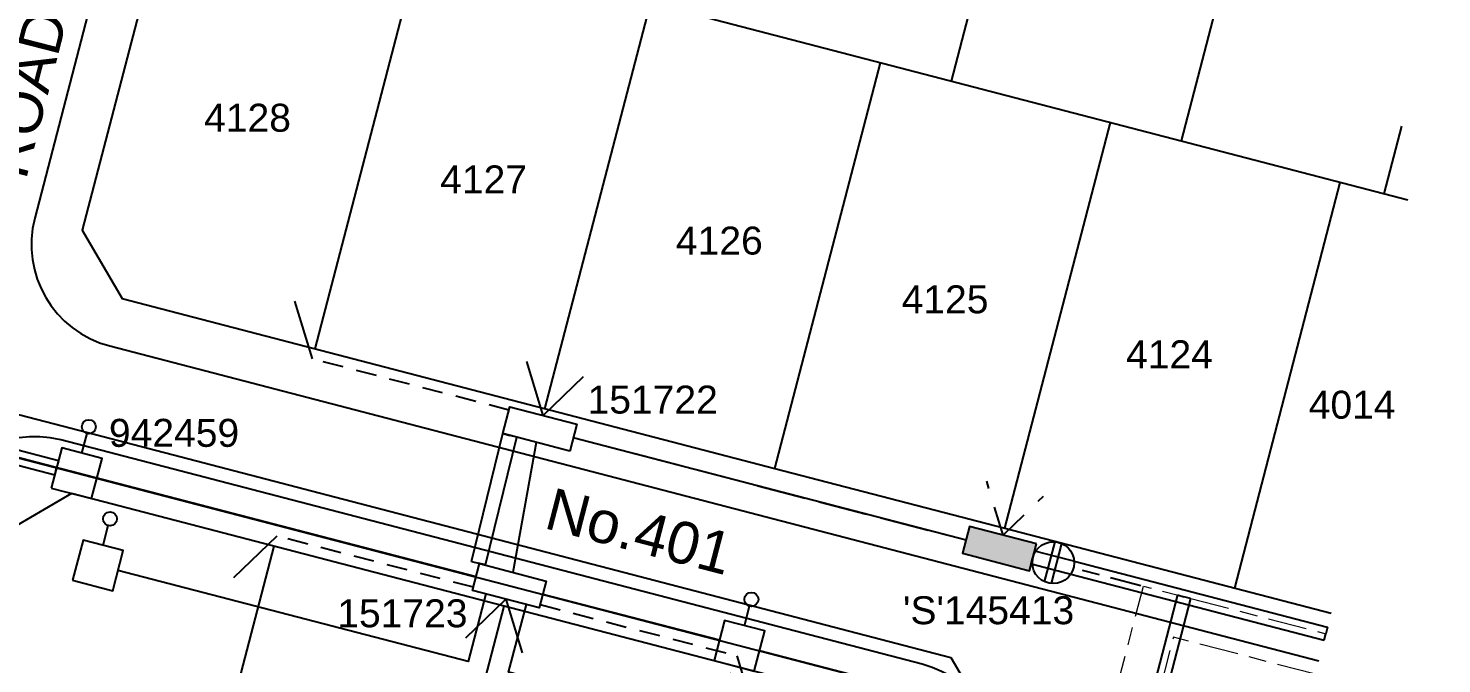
# Model space of a CAD drawing. Header units: metres. Extents: x 292331 to 292798, y 6234101 to 6234674.
# Drawn here: x 292674 to 292775.1, y 6234256.7 to 6234302.2 of the extents above; entities that cross this region are included whole.
import ezdxf
from ezdxf.enums import TextEntityAlignment as Align

# ---------------------------------------------------------------- set-up
doc = ezdxf.new("R2010")
doc.units = ezdxf.units.M
doc.header["$LTSCALE"] = 0.7
for name, pattern in [('Cable Exist OH', [1, 1, 0]), ('Cable Exist UG', [8.2, 4, -1.2, 1.8, -1.2]), ('Dash', [5, 3, -2]), ('IE Trench LV', [6.5, 5, -1.5])]:
    doc.linetypes.add(name, pattern=pattern)
doc.layers.get('0').update_dxf_attribs({"color": 6})
for name, color, linetype in [('_User Miscellaneous4', 7, 'Continuous'), ('_User Miscellaneous6', 7, 'Continuous'), ('_User Miscellaneous7', 150, 'Continuous'), ('_User Miscellaneous8', 7, 'Continuous'), ('_User_HV_Exist', 7, 'Continuous'), ('_User_LV_Exist', 7, 'Continuous'), ('Cadastre Developer_SP_EXT', 4, 'Continuous'), ('Cadastre Developer_SP_NEW', 4, 'Continuous'), ('Cadastre Roads_SP_NEW', 8, 'Continuous'), ('Duct_SP_NEW', 2, 'Continuous'), ('Equip_LV_NEW', 5, 'Continuous'), ('Mains_HV_NEW_U72', 2, 'Continuous'), ('Mains_LV_NEW_R6', 2, 'Continuous'), ('Mains_LV_NEW_T84', 2, 'Continuous'), ('Services_SP_NEW_UG', 2, 'Continuous'), ('SupportsUG_SP_LV_EXT', 7, 'Continuous'), ('SupportsUG_SP_LV_NEW', 2, 'Continuous'), ('SupportsUG_SP_LV_SL_NEW', 2, 'Continuous'), ('Trench_SP_NEW', 2, 'Continuous'), ('UG_Details_SP_MISC', 7, 'Continuous')]:
    doc.layers.add(name, color=color, linetype=linetype)
doc.layers.add('_User Miscellaneous5', color=7, linetype='Continuous', lineweight=35)
doc.layers.add('_User Notes', color=7, linetype='Continuous', plot=False)
doc.styles.add('ARIAL', font='arial.ttf', dxfattribs={"height": 2})
doc.styles.add('POLE_LABEL', font='arial.ttf')
doc.styles.add('SL_LABEL', font='arial.ttf')
doc.styles.get("Standard").update_dxf_attribs({"font": 'arial.ttf'})
doc.styles.add('style1', font='iso3098b.shx')
doc.linetypes.add('Cable New UG', pattern='A,8,-1,["x",style1,S=3.5,R=0,X=0.35,Y=-1],-3.5', length=12.5)
doc.linetypes.add('Cable Z', pattern='A,8,-1,["Z",Standard,S=2.5,R=0,X=0.35,Y=-1.25],-3.5', length=12.5)
doc.linetypes.add('IE Trench HV', pattern='A,8,-2,["/",style1,S=2.5,R=0,X=0.1,Y=-1],-4.5', length=14.5)

# ---------------------------------------------------------------- blocks, each defined once
blk = doc.blocks.new('*U72')
blk.add_wipeout([(-1.06, -0.44), (-1.18, -0.58), (-1.29, -0.74), (-1.37, -0.91), (-1.43, -1.08), (-1.48, -1.27), (-1.49, -1.45), (-1.49, -1.64), (-1.46, -1.83), (-1.41, -2.01), (-1.33, -2.18), (-1.24, -2.34), (-1.12, -2.49), (-0.99, -2.62), (-0.84, -2.74), (-0.68, -2.83), (-0.51, -2.91), (-0.33, -2.96), (-0.14, -2.99), (0.05, -2.99), (0.23, -2.98), (0.42, -2.93), (0.59, -2.87), (0.76, -2.79), (0.92, -2.68), (1.06, -2.56), (1.18, -2.42), (1.29, -2.26), (1.37, -2.09), (1.43, -1.92), (1.48, -1.73), (1.49, -1.55), (1.49, -1.36), (1.46, -1.17), (1.41, -0.99), (1.33, -0.82), (1.24, -0.66), (1.12, -0.51), (0.99, -0.38), (0.84, -0.26), (0.68, -0.17), (0.51, -0.09), (0.33, -0.04), (0.14, -0.01), (-0.05, -0.01), (-0.23, -0.02), (-0.42, -0.07), (-0.59, -0.13), (-0.76, -0.21), (-0.92, -0.32)])
for p, q in [((-1.48, -1.25), (1.48, -1.25)), ((-1.48, -1.75), (1.48, -1.75))]:
    blk.add_line(p, q)
blk.add_circle((0, -1.5), 1.5)
for tag, flags, p in [('ACTUAL_STATUS', 9, (1.5, 0)), ('CONSTRUCTED_VOLTAGE', 9, (1.5, -0.2)), ('OPERATING_VOLTAGE', 9, (1.5, -0.6)), ('ORIENTATION', 9, (1.5, -0.8)), ('STATE', 9, (1.5, -1)), ('NO_PHASES', 9, (1.5, -0.4)), ('SWITCH_TYPE', 9, (1.5, -1.2)), ('OWNED_BY', 9, (1.5, -1.8)), ('OPERATED_BY', 9, (1.5, -2)), ('USAGE', 9, (1.5, -1.4)), ('NOTES', 9, (1.5, -1.6)), ('TYPE', 9, (1.5, -2.6)), ('Z', 1, (1.5, -2.8)), ('MAINTAINED_BY', 9, (1.5, -2.2)), ('NUMBER_OF_PHASES', 9, (1.5, -2.4))]:
    blk.add_attdef(tag, text='', height=0.2, dxfattribs=dict(flags=flags)).set_placement(p, align=Align.MIDDLE_LEFT)
blk = doc.blocks.new('*U136')
blk.add_hatch(color=256).paths.add_polyline_path([(-2.12, -2.8), (-0.16, -2.52), (-0.85, 2.38), (-2.81, 2.1)])
blk.add_lwpolyline([(-0.16, -2.52), (-0.85, 2.38), (-2.81, 2.1), (-2.12, -2.8)], close=True)
for tag, p, flags in [('OWNED_BY', (0, 1.3), 9), ('STATE', (0, 1.1), 9), ('SUPPORT_TYPE', (0, 0.9), 9), ('USAGE', (0, 0.7), 9), ('LEGEND', (0, 0.5), 9), ('LOCATION', (0, 0.3), 9), ('NOTES', (0, 0.1), 9), ('PARENT', (0, -0.1), 9), ('STREETNAME', (0, -0.3), 9), ('SUBURB', (0, -0.5), 1)]:
    blk.add_attdef(tag, p, '', height=0.2, dxfattribs=dict(flags=flags))
at = {"layer": '_User Miscellaneous6', "style": 'ARIAL', "flags": 8}
blk.add_attdef('ASSET_NUM', text='', height=2, dxfattribs=at).set_placement((1.5, 7.5), align=Align.TOP_LEFT)
blk = doc.blocks.new('*U80')
at = {"layer": '_User Miscellaneous8', "color": 2}
blk.add_line((0, 0), (0, 1.45), dxfattribs=at)
blk.add_circle((0, 1.95), 0.5, dxfattribs=at)
for tag, p, flags in [('Z', (0, 0), 1), ('OPERATED_BY', (0, -9.61), 9)]:
    blk.add_attdef(tag, p, '', height=0.2, dxfattribs=dict(flags=flags))
at = {"style": 'SL_LABEL', "flags": 9}
blk.add_attdef('STREET_CODE', text='', height=0.2, dxfattribs=at).set_placement((0, -0.2), align=Align.MIDDLE_LEFT)
at = {"flags": 9}
for tag, p in [('CONSTRUCTED_VOLTAGE', (0, -0.4)), ('CONTROL_TYPE', (0, -0.6)), ('LANTERN_PURPOSE', (0, -0.8)), ('LANTERN_TYPE', (0, -1)), ('OPERATING_VOLTAGE', (0, -1.4)), ('ORIENTATION', (0, -1.6)), ('OWNED_BY', (0, -1.8)), ('STATE', (0, -2)), ('NO_PHASES', (0, -1.2)), ('CEXIST', (0, -2.4)), ('CNEW', (0, -2.6)), ('CNUMBER', (0, -2.8)), ('CREMOVE', (0, -3)), ('USAGE', (0, -2.2)), ('CREPLACE', (0, -3.2)), ('LKINGHEIGHT', (0, -3.4)), ('LBRACKET', (0, -3.6)), ('LBRACKETVOCAB', (0, -3.8)), ('LCATEGORY', (0, -4)), ('LCHARGE1', (0, -4.2)), ('LCHARGE1PERCENT', (0, -4.4)), ('LCHARGE2', (0, -4.6)), ('LCHARGE2PERCENT', (0, -4.8)), ('LCHARGE3', (0, -5)), ('LCHARGE3PERCENT', (0, -5.2)), ('LEXIST', (0, -5.4)), ('LLAMP', (0, -5.6)), ('LLAMPVOCAB', (0, -5.8)), ('LMAST', (0, -6)), ('LMASTVOCAB', (0, -6.2)), ('LNEW', (0, -6.4)), ('LANTNUMBER', (0, -6.6)), ('LOUTREACH', (0, -7)), ('LOUTREACHVOCAB', (0, -7.2)), ('LRATECODE', (0, -7.4)), ('LREMOVE', (0, -7.6)), ('LREPLACE', (0, -7.8)), ('LTYPE', (0, -8)), ('SUBURB', (0, -8.6)), ('STREETNAME', (0, -8.8)), ('LTYPEVOCAB', (0, -8.2)), ('LEGEND', (0, -8.4)), ('LOCATION', (0, -9)), ('NOTES', (0, -9.2)), ('MAINTAINED_BY', (0, -9.86))]:
    blk.add_attdef(tag, text='', height=0.2, dxfattribs=at).set_placement(p, align=Align.MIDDLE_LEFT)
at = {"layer": '_User Notes', "style": 'SL_LABEL', "flags": 8}
blk.add_attdef('ASSET_NUM', text='', height=2.5, dxfattribs=at).set_placement((2, 2), align=Align.MIDDLE_LEFT)
at = {"layer": '_User Notes', "flags": 8}
blk.add_attdef('LNUMBER', text='', height=2.5, dxfattribs=at).set_placement((1.2, -2.8), align=Align.MIDDLE_LEFT)
blk = doc.blocks.new('A$C1B2C29DD')
at = {"layer": 'Services_SP_NEW_UG', "color": 2, "flags": 128}
for points in [[(0, 0), (-2.1, 3.44)], [(0, 0), (2.1, 3.44)]]:
    blk.add_lwpolyline(points, dxfattribs=at)
blk = doc.blocks.new('*U143')
at = {"layer": 'Services_SP_NEW_UG', "color": 2, "flags": 128}
blk.add_lwpolyline([(-17, -0.75), (-19.25, 2.93)], dxfattribs=at)
at = {"layer": 'Services_SP_NEW_UG', "color": 2, "linetype": 'Dash', "ltscale": 0.7, "flags": 128}
blk.add_lwpolyline([(-2.47, -0.75), (-17, -0.75)], dxfattribs=at)
blk = doc.blocks.new('*U144')
at = {"layer": 'Services_SP_NEW_UG', "color": 2, "flags": 128}
blk.add_lwpolyline([(17, -0.75), (19.25, 2.93)], dxfattribs=at)
at = {"layer": 'Services_SP_NEW_UG', "color": 2, "linetype": 'Dash', "ltscale": 0.7, "flags": 128}
blk.add_lwpolyline([(2.47, -0.75), (17, -0.75)], dxfattribs=at)
blk = doc.blocks.new('*U79')
at = {"layer": '_User Miscellaneous7', "lineweight": -3}
blk.add_lwpolyline([(0, -3.03), (0, -1.58)], dxfattribs=at)
blk.add_lwpolyline([(-1.49, -6), (1.49, -6), (1.49, -3.03), (-1.49, -3.03)], close=True, dxfattribs=at)
blk.add_circle((0, -1.08), 0.5, dxfattribs=at)
at = {"layer": '_User Miscellaneous8', "color": 2, "lineweight": -3}
blk.add_lwpolyline([(-1.49, 0), (1.49, 0), (1.49, 2.97), (-1.49, 2.97)], close=True, dxfattribs=at)
at = {"style": 'POLE_LABEL', "flags": 9}
blk.add_attdef('STRUCTURE_PLANT_NUMBER', text='', height=0.2, dxfattribs=at).set_placement((1.64, 1.73), align=Align.MIDDLE_LEFT)
for tag, flags, p in [('STREET_CODE', 9, (1.64, 1.49)), ('OWNED_BY', 9, (1.64, 1.09)), ('COLUMN_TYPE', 9, (1.64, 1.29)), ('OPERATED_BY', 9, (1.64, 0.89)), ('STATE', 9, (1.64, 0.49)), ('MAINTAINED_BY', 9, (1.64, 0.69)), ('USAGE', 9, (1.64, 0.29)), ('LEGEND', 9, (1.64, 0.09)), ('SUBURB', 9, (1.64, -0.31)), ('STREETNAME', 9, (1.64, -0.51)), ('PARENT', 9, (1.64, -0.11)), ('LOCATION', 9, (1.64, -0.71)), ('NOTES', 9, (1.64, -0.91)), ('Z', 1, (1.64, -1.31)), ('LABEL_ALIGNMENT', 9, (1.64, -1.11))]:
    blk.add_attdef(tag, text='', height=0.2, dxfattribs=dict(flags=flags)).set_placement(p, align=Align.MIDDLE_LEFT)
at = {"layer": '_User Miscellaneous5', "style": 'ARIAL', "flags": 8}
blk.add_attdef('ASSET_NUM', text='', height=2, dxfattribs=at).set_placement((2, 3.49), align=Align.MIDDLE_LEFT)
blk = doc.blocks.new('*U147')
at = {"layer": '_User Miscellaneous7', "lineweight": -3}
blk.add_lwpolyline([(3.13, -3.02), (3.13, -1.57)], dxfattribs=at)
blk.add_lwpolyline([(1.65, -5.99), (4.62, -5.99), (4.62, -3.02), (1.65, -3.02)], close=True, dxfattribs=at)
blk.add_circle((3.13, -1.07), 0.5, dxfattribs=at)
at = {"layer": '_User Miscellaneous8', "color": 2, "lineweight": -3}
blk.add_lwpolyline([(-1.49, 0), (1.49, 0), (1.49, 2.97), (-1.49, 2.97)], close=True, dxfattribs=at)
at = {"style": 'POLE_LABEL', "flags": 9}
blk.add_attdef('STRUCTURE_PLANT_NUMBER', text='', height=0.2, dxfattribs=at).set_placement((1.64, 1.73), align=Align.MIDDLE_LEFT)
for tag, flags, p in [('STREET_CODE', 9, (1.64, 1.49)), ('OWNED_BY', 9, (1.64, 1.09)), ('COLUMN_TYPE', 9, (1.64, 1.29)), ('OPERATED_BY', 9, (1.64, 0.89)), ('STATE', 9, (1.64, 0.49)), ('MAINTAINED_BY', 9, (1.64, 0.69)), ('USAGE', 9, (1.64, 0.29)), ('LEGEND', 9, (1.64, 0.09)), ('SUBURB', 9, (1.64, -0.31)), ('STREETNAME', 9, (1.64, -0.51)), ('PARENT', 9, (1.64, -0.11)), ('LOCATION', 9, (1.64, -0.71)), ('NOTES', 9, (1.64, -0.91)), ('Z', 1, (1.64, -1.31)), ('LABEL_ALIGNMENT', 9, (1.64, -1.11))]:
    blk.add_attdef(tag, text='', height=0.2, dxfattribs=dict(flags=flags)).set_placement(p, align=Align.MIDDLE_LEFT)
at = {"layer": '_User Miscellaneous5', "style": 'ARIAL', "flags": 8}
blk.add_attdef('ASSET_NUM', text='', height=2, dxfattribs=at).set_placement((2, 3.49), align=Align.MIDDLE_LEFT)
blk = doc.blocks.new('*U151')
at = {"lineweight": -3}
blk.add_lwpolyline([(-2.48, 2.49), (2.47, 2.49), (2.47, 0.51), (-2.48, 0.51)], close=True, dxfattribs=at)
for tag, flags, p in [('STREET_CODE', 9, (1.5, 3.5)), ('OWNED_BY', 9, (1.5, 3.3)), ('OPERATED_BY', 9, (1.5, 3.1)), ('STATE', 9, (1.5, 2.7)), ('SUPPORT_TYPE', 9, (1.5, 2.5)), ('MAINTAINED_BY', 9, (1.5, 2.9)), ('USAGE', 9, (1.5, 2.3)), ('LEGEND', 9, (1.5, 2.1)), ('SUBURB', 9, (1.5, 1.7)), ('STREETNAME', 9, (1.5, 1.5)), ('PARENT', 9, (1.5, 1.9)), ('LOCATION', 9, (1.5, 1.3)), ('NOTES', 9, (1.5, 1.1)), ('Z', 1, (1.5, 0.9))]:
    blk.add_attdef(tag, text='', height=0.2, dxfattribs=dict(flags=flags)).set_placement(p, align=Align.MIDDLE_LEFT)
at = {"layer": '_User Miscellaneous4', "style": 'ARIAL', "flags": 8}
blk.add_attdef('ASSET_NUM', text='', height=2, dxfattribs=at).set_placement((2, 5.5), align=Align.MIDDLE_LEFT)
blk = doc.blocks.new('*U157')
at = {"lineweight": -3}
blk.add_lwpolyline([(-2.48, 2.49), (2.47, 2.49), (2.47, 0.51), (-2.48, 0.51)], close=True, dxfattribs=at)
for tag, flags, p in [('STREET_CODE', 9, (1.5, 3.5)), ('OWNED_BY', 9, (1.5, 3.3)), ('OPERATED_BY', 9, (1.5, 3.1)), ('STATE', 9, (1.5, 2.7)), ('SUPPORT_TYPE', 9, (1.5, 2.5)), ('MAINTAINED_BY', 9, (1.5, 2.9)), ('USAGE', 9, (1.5, 2.3)), ('LEGEND', 9, (1.5, 2.1)), ('SUBURB', 9, (1.5, 1.7)), ('STREETNAME', 9, (1.5, 1.5)), ('PARENT', 9, (1.5, 1.9)), ('LOCATION', 9, (1.5, 1.3)), ('NOTES', 9, (1.5, 1.1)), ('Z', 1, (1.5, 0.9))]:
    blk.add_attdef(tag, text='', height=0.2, dxfattribs=dict(flags=flags)).set_placement(p, align=Align.MIDDLE_LEFT)
at = {"layer": '_User Miscellaneous4', "style": 'ARIAL', "flags": 8}
blk.add_attdef('ASSET_NUM', text='', height=2, dxfattribs=at).set_placement((2, 5.5), align=Align.MIDDLE_LEFT)

msp = doc.modelspace()

# ---------------------------------------------------------------- linework, layer by layer
at = {"layer": '_User_HV_Exist', "color": 7, "linetype": 'Cable Exist UG', "lineweight": 0, "flags": 128}
msp.add_lwpolyline([(292766.11, 6234255.99), (292755.95, 6234258.64), (292751.45, 6234241.38), (292775.15, 6234235.21)], dxfattribs=at)
at = {"layer": '_User_LV_Exist', "color": 7, "linetype": 'Cable Exist UG', "flags": 128}
msp.add_lwpolyline([(292745.9, 6234264.35), (292753.61, 6234262.35)], dxfattribs=at)
at = {"layer": 'Cadastre Developer_SP_EXT', "color": 7}
for p, q in [((292764.07, 6234323.17), (292756.51, 6234294.14)), ((292771.03, 6234290.36), (292772.29, 6234295.2)), ((292756.51, 6234294.14), (292772.73, 6234289.92)), ((292760.34, 6234262.14), (292767.89, 6234291.18)), ((292743.88, 6234266.43), (292767.24, 6234260.35))]:
    msp.add_line(p, q, dxfattribs=at)
at = {"layer": 'Cadastre Developer_SP_NEW', "flags": 128}
msp.add_lwpolyline([(292716.66, 6234354.51), (292708.06, 6234347.83, 0.000409), (292707.97, 6234347.76, 0.075099), (292694.02, 6234333.07, 0.082921), (292684.43, 6234312.91, 0.005954), (292684.01, 6234311.35), (292677.86, 6234287.75), (292680.73, 6234282.87), (292727.43, 6234270.71)], format="xyb", dxfattribs=at)
for points in [[(292740.06, 6234298.42), (292748.25, 6234329.88)], [(292710.98, 6234274.99), (292721.03, 6234313.59), (292726.36, 6234324.06), (292726.36, 6234324.06)], [(292694.53, 6234279.28), (292702.09, 6234308.31)], [(292718.54, 6234304.03), (292756.51, 6234294.14)], [(292727.43, 6234270.71), (292734.99, 6234299.74)], [(292727.43, 6234270.71), (292734.99, 6234299.74)], [(292743.88, 6234266.43), (292751.44, 6234295.46)], [(292727.43, 6234270.71), (292743.88, 6234266.43)], [(292684.05, 6234236.12), (292691.61, 6234265.16)], [(292707.55, 6234193.85), (292702.14, 6234221.09), (292700.51, 6234231.84), (292708.06, 6234260.87)]]:
    msp.add_lwpolyline(points, dxfattribs=at)
msp.add_lwpolyline([(292672.22, 6234266.07), (292670.69, 6234260.21, 0.095251), (292669.04, 6234234.66, 0.017691), (292669.8, 6234229.93), (292682.87, 6234164.07), (292687.5, 6234160.91, -0.012827), (292692.94, 6234161.75), (292721.14, 6234165.34, -0.025139), (292731.88, 6234166.16), (292737.83, 6234166.31), (292741.32, 6234170.39), (292736.2, 6234210.6, -0.036935), (292735.56, 6234222.71, -0.058384), (292738.2, 6234241.66), (292739.96, 6234248.44), (292737.1, 6234253.31), (292677.1, 6234268.93)], format="xyb", close=True, dxfattribs=at)
at = {"layer": 'Duct_SP_NEW'}
for p, q in [((292676.17, 6234271.25), (292656.53, 6234276.38)), ((292675.9, 6234270.24), (292656.27, 6234275.37)), ((292705.72, 6234264.06), (292707.96, 6234273.21)), ((292706.73, 6234263.81), (292708.97, 6234272.96)), ((292707.96, 6234273.21), (292708.46, 6234273.08)), ((292708.97, 6234272.96), (292708.46, 6234273.08)), ((292675.9, 6234270.24), (292676.03, 6234270.75)), ((292676.17, 6234271.25), (292676.03, 6234270.75)), ((292705.72, 6234264.06), (292706.22, 6234263.93)), ((292706.73, 6234263.81), (292706.22, 6234263.93))]:
    msp.add_line(p, q, dxfattribs=at)
at = {"layer": 'Mains_LV_NEW_R6', "color": 2, "linetype": 'Cable Z', "flags": 128}
for points in [[(292706.74, 6234261.74), (292705.48, 6234256.9), (292680.43, 6234263.42)], [(292721.95, 6234252.61), (292708.38, 6234256.14), (292709.65, 6234260.99)]]:
    msp.add_lwpolyline(points, dxfattribs=at)
at = {"layer": 'Mains_LV_NEW_T84', "color": 2, "linetype": 'Cable New UG', "flags": 128}
for points in [[(292706.05, 6234262.95), (292642.71, 6234279.44)], [(292710.35, 6234272.58), (292708.69, 6234263.28)], [(292713, 6234272.92), (292741.11, 6234265.6)], [(292745.9, 6234264.35), (292745.91, 6234264.35)]]:
    msp.add_lwpolyline(points, dxfattribs=at)
at = {"layer": 'Services_SP_NEW_UG', "color": 2, "linetype": 'Dash', "flags": 128}
for points in [[(292743.76, 6234265.93), (292742.59, 6234269.8)], [(292743.76, 6234265.93), (292746.66, 6234268.74)]]:
    msp.add_lwpolyline(points, dxfattribs=at)
at = {"layer": 'Trench_SP_NEW', "linetype": 'IE Trench LV', "flags": 128}
msp.add_lwpolyline([(292713, 6234272.92), (292741.11, 6234265.6)], dxfattribs=at)
at = {"layer": 'Trench_SP_NEW', "linetype": 'IE Trench HV', "flags": 128}
for points in [[(292706.05, 6234262.95), (292678.91, 6234270.01)], [(292723.46, 6234258.42), (292710.84, 6234261.7)], [(292740.95, 6234249.71), (292738.08, 6234254.61), (292726.33, 6234257.67)]]:
    msp.add_lwpolyline(points, dxfattribs=at)
at = {"layer": 'UG_Details_SP_MISC'}
for p, q in [((292756.24, 6234261.66), (292752.14, 6234245.91)), ((292757.17, 6234261.42), (292753.07, 6234245.67)), ((292756.24, 6234261.66), (292756.7, 6234261.54)), ((292757.17, 6234261.42), (292756.7, 6234261.54)), ((292766.98, 6234259.36), (292766.86, 6234258.89)), ((292766.74, 6234258.43), (292766.86, 6234258.89))]:
    msp.add_line(p, q, dxfattribs=at)

# ---------------------------------------------------------------- block references
at = {"layer": 'Services_SP_NEW_UG'}
for name, p, rotation in [('*U143', (292710.98, 6234274.99), 345.4073506669904), ('*U144', (292708.06, 6234260.87), 165.4073506688649), ('*U143', (292708.06, 6234260.87), 165.4073506669904)]:
    msp.add_blockref(name, p, dxfattribs=dict(at, rotation=rotation))
at = {"layer": 'Services_SP_NEW_UG', "color": 2}
for p, rotation in [((292710.85, 6234274.5), 345.4073506559042), ((292708.19, 6234261.37), 165.4073506559042)]:
    msp.add_blockref('A$C1B2C29DD', p, dxfattribs=dict(at, rotation=rotation))
at = {"layer": 'SupportsUG_SP_LV_NEW'}
ref = msp.add_blockref('*U157', (292710.98, 6234274.99), dxfattribs=dict(at, rotation=165.4073619721161))
ref.add_attrib('ASSET_NUM_001', '151722', (292714.03, 6234274.64), dxfattribs={"layer": '_User Miscellaneous4', "height": 2, "style": 'ARIAL'})
ref = msp.add_blockref('*U151', (292708.06, 6234260.87), dxfattribs=dict(at, rotation=345.4073619721161))
ref.add_attrib('ASSET_NUM_001', '151723', (292696.12, 6234259.35), dxfattribs={"layer": '_User Miscellaneous4', "height": 2, "style": 'ARIAL'})
at = {"layer": 'SupportsUG_SP_LV_SL_NEW', "ltscale": 0.5}
ref = msp.add_blockref('*U147', (292677.1, 6234268.93), dxfattribs=dict(at, rotation=345.4073619744239))
ref.add_attrib('ASSET_NUM_001', '942459', (292679.78, 6234272.26), dxfattribs={"layer": '_User Miscellaneous5', "height": 2, "style": 'ARIAL'})
for p, rotation in [((292677.85, 6234271.81), 345.4073619744239), ((292725.26, 6234259.46), 345.4073619750729)]:
    msp.add_blockref('*U80', p, dxfattribs=dict(at, rotation=rotation))
ref = msp.add_blockref('*U79', (292724.52, 6234256.59), dxfattribs=dict(at, rotation=345.4073619750729))
ref.add_attrib('ASSET_NUM_001', '942460', (292713.78, 6234254.04), dxfattribs={"layer": '_User Miscellaneous5', "height": 2, "style": 'ARIAL'})

# ---------------------------------------------------------------- texts
at = {"layer": 'Cadastre Developer_SP_NEW', "color": 4, "char_height": 2, "attachment_point": 5, "style": 'ARIAL'}
for s, insert in [('4128', (292689.7, 6234295.79)), ('4127', (292706.59, 6234291.39)), ('4126', (292723.46, 6234287)), ('4125', (292739.61, 6234282.8)), ('4124', (292755.67, 6234278.88))]:
    msp.add_mtext(s, dxfattribs=dict(at, insert=insert))
at = {"layer": 'Cadastre Developer_SP_NEW', "color": 7, "insert": (292768.74, 6234275.26), "char_height": 2, "attachment_point": 5, "style": 'ARIAL'}
msp.add_mtext('4014', dxfattribs=at)
at = {"layer": 'Cadastre Roads_SP_NEW', "color": 2, "style": 'ARIAL'}
for s, rotation, p in [('ROAD', 75.609, (292673.84, 6234291.3)), ('No.401', 345.4074, (292710.82, 6234266.47))]:
    msp.add_text(s, height=3, rotation=rotation, dxfattribs=at).set_placement(p)

# ---------------------------------------------------------------- next in the draw order: block references
at = {"layer": 'Equip_LV_NEW', "linetype": 'Cable Exist OH', "lineweight": 0, "rotation": 75.40736197818144}
msp.add_blockref('*U72', (292745.9, 6234264.35), dxfattribs=at)

# ---------------------------------------------------------------- next in the draw order: linework, layer by layer
at = {"layer": '_User_HV_Exist', "color": 7, "linetype": 'Cable Exist UG', "lineweight": 0, "flags": 128}
msp.add_lwpolyline([(292745.65, 6234215.12, -0.023459), (292745.46, 6234222.5, -0.058384), (292747.78, 6234239.17), (292753.8, 6234262.3), (292766.86, 6234258.89)], format="xyb", dxfattribs=at)
at = {"layer": 'Cadastre Roads_SP_NEW'}
msp.add_lwpolyline([(292714.85, 6234357.52, 0.014125), (292714.51, 6234357.27), (292705.91, 6234350.6), (292705.63, 6234350.38, 0.164284), (292680.62, 6234312.23), (292674.47, 6234288.63, 0.414213), (292679.84, 6234279.48), (292766.36, 6234256.96)], format="xyb", dxfattribs=at)
msp.add_lwpolyline([(292738.98, 6234162.84, 0.423334), (292746.27, 6234170.77, 0.017375), (292745.65, 6234177.55, 0.149011), (292744.45, 6234180.21, -0.149011), (292743.26, 6234182.87), (292739.6, 6234211.64, -0.093594), (292741.58, 6234240.78), (292743.35, 6234247.55, 0.414214), (292737.98, 6234256.7), (292676.33, 6234272.75, 0.414212), (292667.19, 6234267.38), (292665.89, 6234262.41, 0.156041), (292666.06, 6234259.37, -0.139681), (292666.3, 6234256.64, 0.096947), (292666.37, 6234229.25), (292679.41, 6234163.54, 0.394053), (292687.71, 6234157.56), (292721.58, 6234161.87, -0.023073), (292731.11, 6234162.63), (292731.97, 6234162.66)], format="xyb", close=True, dxfattribs=at)
at = {"layer": 'Mains_HV_NEW_U72', "color": 2, "linetype": 'Cable New UG', "flags": 128}
for points in [[(292623.1, 6234235.68), (292587.56, 6234244.94, -0.121524), (292594.59, 6234273.79), (292603.52, 6234290.92), (292611.91, 6234293.85, 0.077239), (292630.99, 6234285.59), (292657.15, 6234278.78), (292677.63, 6234273.45), (292740.03, 6234257.2), (292744.78, 6234249.11), (292742.55, 6234240.53, 0.058384), (292740.06, 6234222.62, 0.028311), (292740.4, 6234213.1), (292745.98, 6234211.64, -0.011077), (292745.65, 6234215.12, -0.010239)], [(292631.46, 6234267.77), (292599.21, 6234276.17), (292605.63, 6234288.48), (292611.56, 6234290.55, 0.072048), (292630.24, 6234282.68), (292656.4, 6234275.87), (292656.4, 6234275.87), (292676.87, 6234270.54), (292676.87, 6234270.54), (292738.08, 6234254.61), (292741.57, 6234248.66), (292739.65, 6234241.29, 0.058384), (292737.06, 6234222.68, 0.034382), (292737.63, 6234210.72), (292766.79, 6234203.13)]]:
    msp.add_lwpolyline(points, format="xyb", dxfattribs=at)
at = {"layer": 'UG_Details_SP_MISC'}
for p, q in [((292746.02, 6234264.82), (292745.9, 6234264.35)), ((292746.02, 6234264.82), (292766.98, 6234259.36)), ((292745.78, 6234263.89), (292745.9, 6234264.35)), ((292745.78, 6234263.89), (292766.74, 6234258.43))]:
    msp.add_line(p, q, dxfattribs=at)

# ---------------------------------------------------------------- next in the draw order: block references
at = {"layer": 'SupportsUG_SP_LV_EXT'}
ref = msp.add_blockref('*U136', (292743.88, 6234266.43), dxfattribs=dict(at, rotation=67.37566325804258))
ref.add_attrib('ASSET_NUM_001', "'S'145413", (292736.6, 6234259.57), dxfattribs={"layer": '_User Miscellaneous6', "height": 2, "style": 'ARIAL'})

doc.saveas('drawing.dxf')
